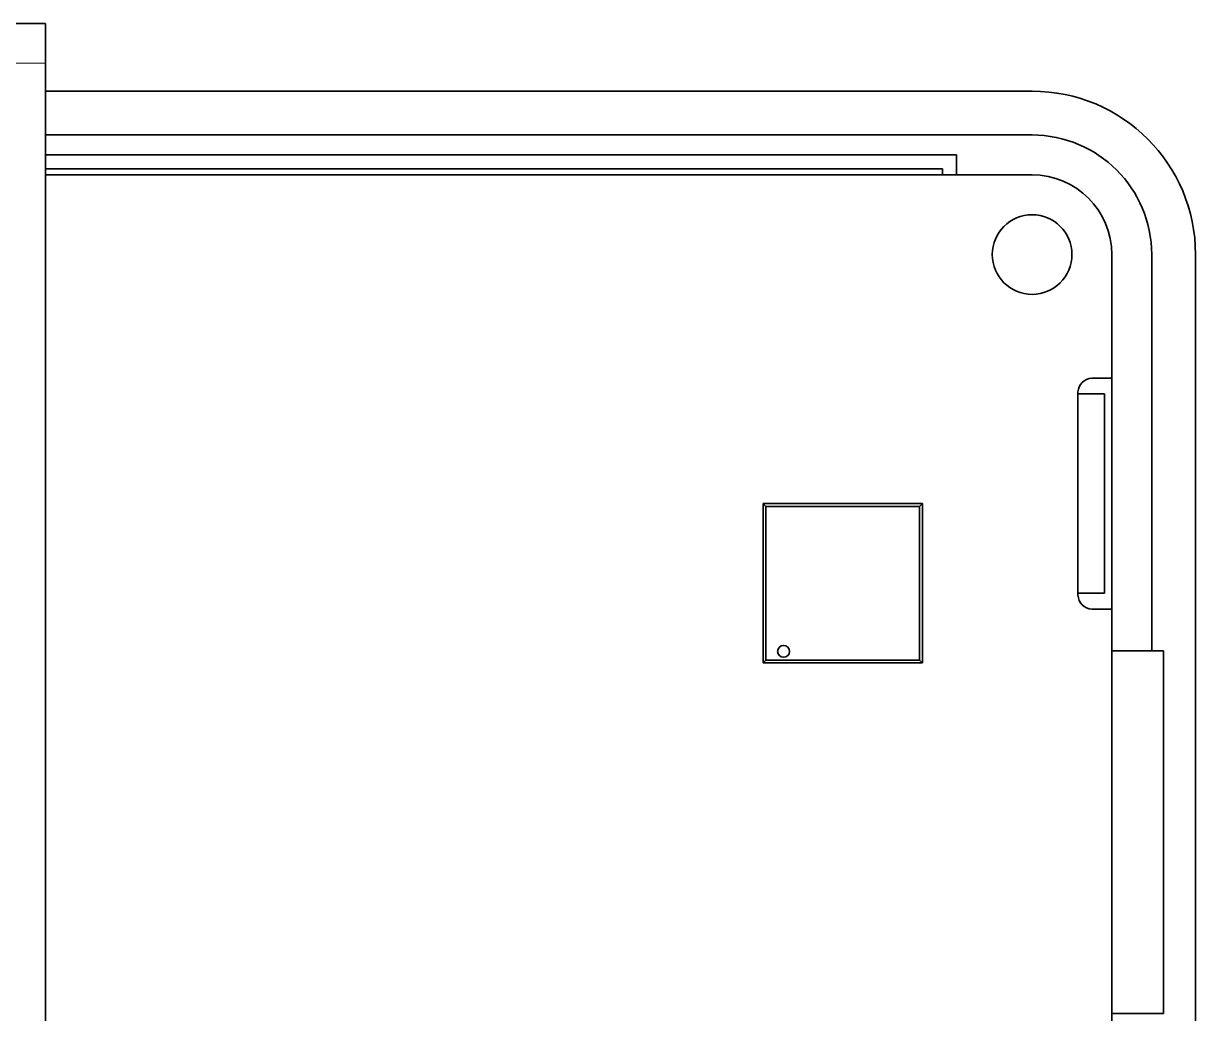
# Model space of a CAD drawing. Extents: x 415 to 970, y 249 to 591.
# Drawn here: x 904.7 to 934.1, y 415.95 to 440.8 of the extents above; entities that cross this region are included whole.
import ezdxf

# ---------------------------------------------------------------- set-up
doc = ezdxf.new("R2010")
doc.units = 0

msp = doc.modelspace()

# ---------------------------------------------------------------- linework, layer by layer
at = {"color": 7, "lineweight": 35}
for p, q in [((882.752, 440.8), (905.252, 440.8)), ((905.252, 401.2), (905.252, 439.8)), ((930, 439.1), (905.252, 439.1)), ((905.252, 438), (930, 438)), ((905.252, 437.5), (928.1, 437.5)), ((927.75, 437.15), (905.252, 437.15)), ((905.252, 437), (930, 437)), ((934.1, 435), (934.1, 406)), ((932, 406), (932, 426.1))]:
    msp.add_line(p, q, dxfattribs=at)
at = {"color": 7, "lineweight": 35, "ltscale": 0.025}
msp.add_line((905.252, 440.8), (905.252, 439.8), dxfattribs=at)
at = {"color": 7, "lineweight": 13}
msp.add_line((882.752, 439.8), (905.252, 439.8), dxfattribs=at)
at = {"color": 7, "lineweight": 35, "ltscale": 0.012501}
msp.add_line((928.1, 437), (928.1, 437.5), dxfattribs=at)
at = {"color": 7, "lineweight": 35, "ltscale": 0.003751}
msp.add_line((927.75, 437), (927.75, 437.15), dxfattribs=at)
at = {"color": 7, "lineweight": 35, "ltscale": 0.0775}
msp.add_line((932, 431.9), (932, 435), dxfattribs=at)
at = {"color": 7, "lineweight": 35, "ltscale": 0.248711}
msp.add_line((933, 435), (933, 425.052), dxfattribs=at)
at = {"color": 7, "lineweight": 35, "ltscale": 0.012502}
msp.add_line((932, 431.9), (931.5, 431.9), dxfattribs=at)
at = {"color": 7, "lineweight": 35, "ltscale": 0.145}
msp.add_line((932, 426.1), (932, 431.9), dxfattribs=at)
at = {"color": 7, "lineweight": 35, "ltscale": 0.127501}
msp.add_line((931.15, 426.45), (931.15, 431.55), dxfattribs=at)
at = {"color": 7, "lineweight": 35, "ltscale": 0.016586}
for p, q in [((931.814, 431.5), (931.15, 431.5)), ((931.15, 426.5), (931.814, 426.5))]:
    msp.add_line(p, q, dxfattribs=at)
at = {"color": 7, "lineweight": 35, "ltscale": 0.125}
msp.add_line((931.814, 426.5), (931.814, 431.5), dxfattribs=at)
at = {"color": 7, "lineweight": 35, "ltscale": 0.09995}
for p, q in [((927.248, 428.748), (923.25, 428.748)), ((923.25, 428.748), (923.25, 424.75)), ((927.248, 424.75), (927.248, 428.748)), ((923.25, 424.75), (927.248, 424.75))]:
    msp.add_line(p, q, dxfattribs=at)
at = {"color": 7, "lineweight": 35, "ltscale": 0.002475}
for p, q in [((923.32, 428.678), (923.25, 428.748)), ((927.178, 428.678), (927.248, 428.748)), ((923.32, 424.82), (923.25, 424.75)), ((927.178, 424.82), (927.248, 424.75))]:
    msp.add_line(p, q, dxfattribs=at)
at = {"color": 7, "lineweight": 35, "ltscale": 0.096449}
for p, q in [((923.32, 428.678), (927.178, 428.678)), ((927.178, 424.82), (923.32, 424.82))]:
    msp.add_line(p, q, dxfattribs=at)
at = {"color": 7, "lineweight": 35, "ltscale": 0.09645}
for p, q in [((923.32, 424.82), (923.32, 428.678)), ((927.178, 428.678), (927.178, 424.82))]:
    msp.add_line(p, q, dxfattribs=at)
at = {"color": 7, "lineweight": 35, "ltscale": 0.00625}
for p, q in [((923.25, 427.875), (923.25, 428.125)), ((923.25, 427.375), (923.25, 427.625)), ((923.25, 426.875), (923.25, 427.125)), ((923.25, 426.375), (923.25, 426.625)), ((923.25, 425.875), (923.25, 426.125)), ((923.25, 425.375), (923.25, 425.625))]:
    msp.add_line(p, q, dxfattribs=at)
at = {"color": 7, "lineweight": 35, "ltscale": 0.0125}
msp.add_line((932, 426.1), (931.5, 426.1), dxfattribs=at)
at = {"color": 7, "lineweight": 35, "ltscale": 0.032338}
for p, q in [((933.294, 425.052), (932, 425.052)), ((932, 415.948), (933.294, 415.948))]:
    msp.add_line(p, q, dxfattribs=at)
at = {"color": 7, "lineweight": 35, "ltscale": 0.22758}
msp.add_line((933.294, 415.948), (933.294, 425.052), dxfattribs=at)
at = {"color": 7, "lineweight": 35}
for centre, radius in [((930, 435), 1), ((923.767, 425.04), 0.15)]:
    msp.add_circle(centre, radius, dxfattribs=at)
for centre, radius, start, end in [((930, 435), 4.1, 0, 90), ((930, 435), 3, 0, 90), ((930, 435), 2, 0, 90), ((931.525, 431.525), 0.376, 93.8282, 176.1856), ((931.525, 426.475), 0.376, 183.8172, 266.1877)]:
    msp.add_arc(centre, radius, start, end, dxfattribs=at)

doc.saveas('drawing.dxf')
